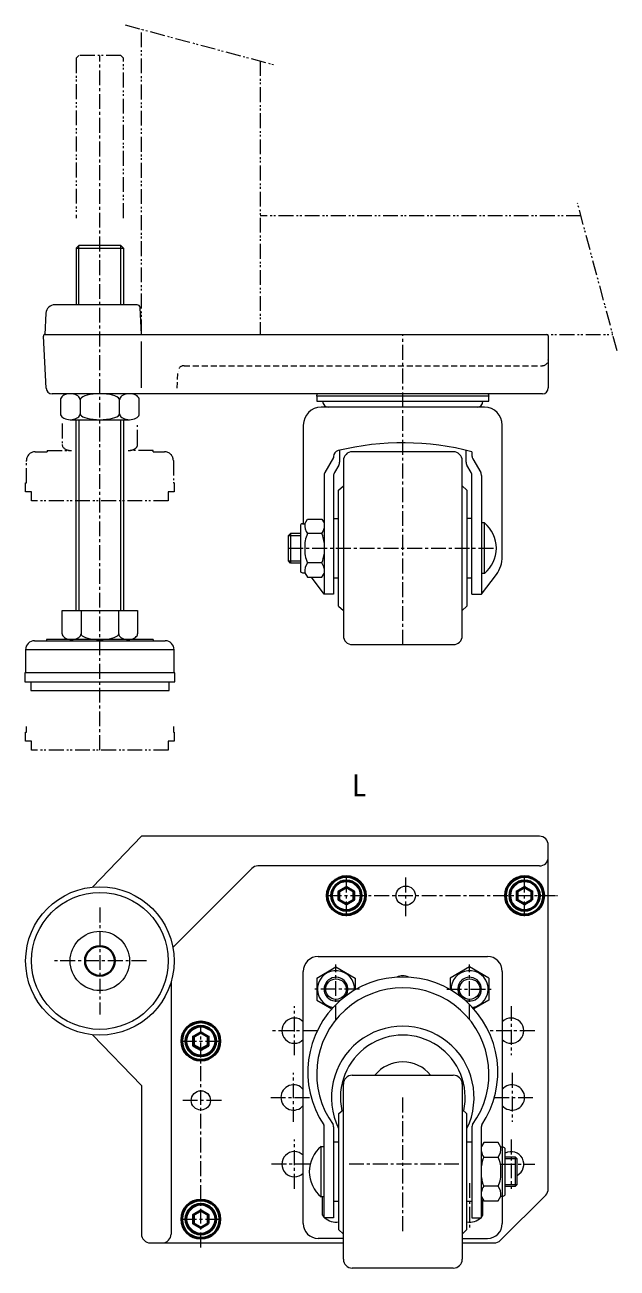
# Model space of a CAD drawing. Units: millimetres on the paper. Extents: x -600 to 3400, y -420 to 2338.
# Drawn here: x 1163.7 to 1363.1, y -409.2 to 9.7 of the extents above; entities that cross this region are included whole.
import ezdxf
from ezdxf.enums import TextEntityAlignment as Align

# ---------------------------------------------------------------- set-up
doc = ezdxf.new("R2010")
doc.units = ezdxf.units.MM
for name, pattern in [('CHAIN1', [8, 5, -1, 1, -1]), ('DASHED2', [3, 2, -1]), ('DOUBLE_CHAIN1', [8.8, 5, -1, 0.6, -0.6, 0.6, -1])]:
    doc.linetypes.add(name, pattern=pattern)
for name, color, linetype, lineweight in [('0-0', 7, 'Continuous', 18), ('0-1', 4, 'Continuous', 18), ('0-8', 7, 'Continuous', 18), ('0-9', 4, 'DOUBLE_CHAIN1', 18)]:
    doc.layers.add(name, color=color, linetype=linetype, lineweight=lineweight)
doc.styles.add('ＭＳ ゴシック', font='')
doc.styles.get('ＭＳ ゴシック').set_extended_font_data('MS Gothic')

msp = doc.modelspace()

# ---------------------------------------------------------------- linework, layer by layer
at = {"layer": '0-0'}
for p, q in [((1170.801, -87.441), (1170.427, -94.584)), ((1201.477, -84.598), (1173.797, -84.598)), ((1202.95, -94.598), (1202.476, -85.545)), ((1170.851, -112.702), (1169.93, -95.124)), ((1170.429, -94.598), (1339.45, -94.598)), ((1339.95, -95.098), (1339.95, -112.598)), ((1202.95, -112.598), (1202.95, -96.908)), ((1337.95, -114.598), (1172.848, -114.598)), ((1261.95, -115.32), (1262.168, -114.598)), ((1318.45, -119.098), (1263.45, -119.098)), ((1257.45, -125.098), (1257.45, -158.348)), ((1324.45, -169.423), (1324.45, -125.098)), ((1269.65, -133.598), (1269.65, -137.598)), ((1312.25, -137.598), (1312.25, -133.598)), ((1270.95, -137.098), (1270.95, -196.098)), ((1307.95, -134.098), (1273.95, -134.098)), ((1310.95, -196.098), (1310.95, -137.098)), ((1314.25, -134.098), (1314.25, -135.519)), ((1314.518, -136.519), (1317.182, -141.134)), ((1264.45, -142.134), (1264.45, -182.098)), ((1269.382, -138.598), (1267.918, -141.134)), ((1313.982, -141.134), (1312.518, -138.598)), ((1314.25, -182.098), (1314.25, -142.134)), ((1312.55, -147.098), (1310.95, -145.598)), ((1256.45, -159.098), (1256.45, -174.098)), ((1267.65, -156.598), (1269.35, -156.598)), ((1314.25, -156.598), (1312.55, -156.598)), ((1253.15, -161.598), (1252.45, -162.298)), ((1263.7, -161.698), (1258.845, -161.698)), ((1252.45, -170.898), (1256.45, -170.898)), ((1256.45, -171.598), (1253.15, -171.598)), ((1263.7, -171.498), (1258.845, -171.498)), ((1318.45, -175.098), (1317.45, -175.098)), ((1267.65, -176.598), (1269.35, -176.598)), ((1312.55, -176.598), (1314.25, -176.598)), ((1314.25, -182.098), (1317.45, -182.098)), ((1269.35, -186.098), (1270.95, -187.598)), ((1273.95, -199.098), (1307.95, -199.098)), ((1339.95, -382.42), (1339.95, -266.663)), ((1240.072, -274.542), (1213.528, -301.086)), ((1336.95, -273.663), (1242.193, -273.663)), ((1262.45, -304.163), (1319.45, -304.163)), ((1257.45, -394.163), (1257.45, -309.163)), ((1261.95, -311.41), (1268.45, -307.658)), ((1324.45, -309.163), (1324.45, -394.163)), ((1212.95, -312.663), (1212.95, -397.663)), ((1261.95, -311.41), (1261.95, -318.916)), ((1319.95, -311.41), (1319.95, -318.916)), ((1261.95, -318.916), (1267.011, -321.838)), ((1319.95, -318.916), (1314.889, -321.838)), ((1270.95, -406.163), (1270.95, -347.163)), ((1273.95, -344.163), (1307.95, -344.163)), ((1310.95, -347.163), (1310.95, -406.163)), ((1269.35, -357.163), (1270.95, -355.663)), ((1264.45, -392.163), (1264.45, -361.422)), ((1317.45, -392.163), (1317.45, -361.422)), ((1267.65, -366.663), (1269.35, -366.663)), ((1312.55, -366.663), (1314.25, -366.663)), ((1318.201, -371.763), (1323.055, -371.763)), ((1325.45, -384.163), (1325.45, -369.163)), ((1325.45, -380.963), (1329.45, -380.963)), ((1263.95, -391.325), (1263.95, -385.163)), ((1323.055, -381.563), (1318.201, -381.563)), ((1323.829, -399.784), (1339.072, -384.542)), ((1269.35, -386.663), (1267.65, -386.663)), ((1314.25, -386.663), (1312.55, -386.663)), ((1317.95, -391.325), (1317.95, -386.029)), ((1312.55, -396.163), (1310.95, -397.663)), ((1205.95, -400.663), (1270.95, -400.663)), ((1270.95, -399.163), (1262.45, -399.163)), ((1310.95, -399.163), (1319.45, -399.163)), ((1310.95, -400.663), (1321.708, -400.663)), ((1307.95, -409.163), (1273.95, -409.163))]:
    msp.add_line(p, q, dxfattribs=at)
for points in [[(1319.733, -114.598), (1319.95, -115.32), (1261.95, -115.32), (1261.95, -117.098), (1319.95, -117.098), (1319.95, -115.32)], [(1267.65, -135.655), (1267.65, -136.055), (1264.718, -141.134)], [(1267.65, -142.134), (1267.65, -182.098), (1264.45, -182.098), (1260.18, -176.398)], [(1317.45, -142.134), (1317.45, -182.098), (1322.454, -175.418)], [(1269.35, -186.098), (1269.35, -147.098), (1270.95, -145.598)], [(1312.55, -147.098), (1312.55, -186.098), (1310.95, -187.598)], [(1257.2, -158.348), (1257.95, -158.348), (1258.845, -156.798), (1263.7, -156.798), (1264.45, -158.098)], [(1318.45, -175.098), (1318.45, -158.098), (1317.45, -158.098)], [(1256.45, -161.598), (1253.15, -161.598), (1253.15, -171.598), (1252.45, -170.898), (1252.45, -162.298), (1256.45, -162.298)], [(1257.2, -174.848), (1257.95, -174.848), (1258.845, -176.398), (1263.7, -176.398), (1264.45, -175.098)], [(1336.95, -263.663), (1202.95, -263.663), (1186.46, -280.787)], [(1268.45, -307.658), (1274.95, -311.41), (1274.95, -315.36)], [(1319.95, -311.41), (1313.45, -307.658), (1306.95, -311.41), (1306.95, -315.36)], [(1186.46, -330.539), (1202.95, -347.663), (1202.95, -397.663)], [(1312.55, -396.163), (1312.55, -357.163), (1310.95, -355.663)], [(1269.35, -357.163), (1269.35, -396.163), (1270.95, -397.663)], [(1267.65, -361.539), (1267.65, -392.163), (1264.45, -392.163)], [(1314.25, -361.539), (1314.25, -392.163), (1317.45, -392.163)], [(1264.45, -385.163), (1263.45, -385.163), (1263.45, -368.163), (1264.45, -368.163)], [(1324.7, -368.413), (1323.95, -368.413), (1323.055, -366.863), (1318.201, -366.863), (1317.45, -368.163)], [(1325.45, -371.663), (1328.75, -371.663), (1329.45, -372.363)], [(1328.75, -371.663), (1328.75, -381.663), (1325.45, -381.663)], [(1328.75, -381.663), (1329.45, -380.963), (1329.45, -372.363), (1325.45, -372.363)], [(1317.45, -385.163), (1318.201, -386.463), (1323.055, -386.463), (1323.95, -384.913), (1324.7, -384.913)]]:
    msp.add_lwpolyline(points, dxfattribs=at)
at = {"layer": '0-0', "color": 2, "lineweight": 50}
for points in [[(1271.95, -280.776), (1274.45, -282.22), (1274.45, -285.106), (1271.95, -286.55), (1269.45, -285.106), (1269.45, -282.22)], [(1334.45, -285.106), (1334.45, -282.22), (1331.95, -280.776), (1329.45, -282.22), (1329.45, -285.106), (1331.95, -286.55)], [(1222.95, -329.776), (1225.45, -331.22), (1225.45, -334.106), (1222.95, -335.55), (1220.45, -334.106), (1220.45, -331.22)], [(1225.45, -394.106), (1225.45, -391.22), (1222.95, -389.776), (1220.45, -391.22), (1220.45, -394.106), (1222.95, -395.55)]]:
    msp.add_lwpolyline(points, close=True, dxfattribs=at)
for centre, radius in [((1271.95, -283.663), 6.44), ((1271.95, -283.663), 5), ((1331.95, -283.663), 6.44), ((1331.95, -283.663), 5), ((1222.95, -332.663), 6.44), ((1222.95, -332.663), 5), ((1222.95, -392.663), 6.44), ((1222.95, -392.663), 5)]:
    msp.add_circle(centre, radius, dxfattribs=at)
at = {"layer": '0-0'}
for centre, radius in [((1291.95, -283.663), 3.25), ((1268.45, -315.163), 3.46), ((1313.45, -315.163), 3.46), ((1222.95, -352.663), 3.25)]:
    msp.add_circle(centre, radius, dxfattribs=at)
for centre, radius, start, end in [((1173.797, -87.598), 3, 90, 177), ((1201.477, -85.598), 1, 3, 90), ((1170.429, -95.098), 0.5, 90, 183), ((1339.45, -95.098), 0.5, 0, 90), ((1172.848, -112.598), 2, 183, 270), ((1337.95, -112.598), 2, 270, 0), ((1265.95, -117.098), 2, 180, 270), ((1315.95, -117.098), 2, 270, 0), ((1263.45, -125.098), 6, 90, 180), ((1318.45, -125.098), 6, 0, 90), ((1269.65, -135.655), 2, 103.69273, 180), ((1290.95, -223.079), 91.982, 75.32645, 103.69273), ((1267.65, -137.598), 2, 330, 0), ((1273.95, -137.098), 3, 90, 180), ((1307.95, -137.098), 3, 0, 90), ((1314.25, -137.598), 2, 180, 210), ((1316.25, -135.519), 2, 180, 210), ((1266.45, -142.134), 2, 150, 180), ((1269.65, -142.134), 2, 150, 180), ((1312.25, -142.134), 2, 0, 30), ((1315.45, -142.134), 2, 0, 30), ((1257.2, -159.098), 0.75, 90, 180), ((1262.929, -158.812), 5, 174.66785, 215.24478), ((1311.419, -166.598), 11.031, 309.59775, 50.40225), ((1267.925, -165.888), 10, 155.22862, 184.07151), ((1259.523, -158.949), 5, 326.64688, 350.2004), ((1254.499, -165.614), 10, 5.6422, 23.05933), ((1267.925, -167.308), 10, 175.92849, 204.77138), ((1262.929, -174.383), 5, 144.75522, 185.33214), ((1259.523, -174.247), 5, 9.7996, 33.35312), ((1254.499, -167.581), 10, 336.94067, 354.3578), ((1314.45, -169.423), 10, 323.16371, 0), ((1257.2, -174.098), 0.75, 180, 270), ((1273.95, -196.098), 3, 180, 270), ((1307.95, -196.098), 3, 270, 0), ((1336.95, -266.663), 3, 0, 90), ((1336.95, -270.663), 3, 270, 0), ((1242.193, -276.663), 3, 90, 135), ((1339.95, -283.486), 3, 353.23347, 0), ((1262.45, -309.163), 5, 90, 180), ((1319.45, -309.163), 5, 0, 90), ((1268.45, -315.163), 6.25, 356.80051, 260.94832), ((1313.45, -315.163), 6.25, 279.05168, 183.19949), ((1290.95, -343.073), 32, 326.11752, 213.88248), ((1268.45, -315.163), 4, 323.72438, 294.02445), ((1290.95, -314.894), 4.25, 62.18305, 117.81695), ((1313.45, -315.163), 4, 245.97555, 216.27562), ((1290.95, -343.733), 29, 323.9156, 216.0844), ((1254.45, -329.163), 4.25, 45.09913, 314.90087), ((1327.45, -329.163), 4.25, 225.09913, 134.90087), ((1290.95, -351.663), 24, 334.15807, 205.84193), ((1290.95, -351.663), 21, 347.67231, 192.32769), ((1290.95, -351.663), 12, 38.68219, 141.31781), ((1254.181, -351.663), 4.25, 39.70835, 320.29165), ((1273.95, -347.163), 3, 90, 180), ((1307.95, -347.163), 3, 0, 90), ((1327.72, -351.663), 4.25, 219.70835, 140.29165), ((1262.45, -361.422), 2, 0, 14.74356), ((1265.65, -361.539), 2, 0, 21.2796), ((1316.25, -361.539), 2, 158.7204, 180), ((1319.45, -361.422), 2, 165.25644, 180), ((1270.482, -376.663), 11.031, 129.59775, 230.40225), ((1318.972, -368.878), 5, 324.75522, 5.33214), ((1324.7, -369.163), 0.75, 0, 90), ((1254.45, -374.163), 4.25, 45.09913, 314.90087), ((1322.377, -369.014), 5, 189.7996, 213.35312), ((1327.402, -375.68), 10, 156.94067, 174.3578), ((1313.975, -375.953), 10, 355.92849, 24.77138), ((1327.45, -374.163), 4.25, 298.07249, 118.07249), ((1313.975, -377.373), 10, 335.22862, 4.07151), ((1327.402, -377.646), 10, 185.6422, 203.05933), ((1322.377, -384.312), 5, 146.64688, 170.2004), ((1318.972, -384.448), 5, 354.66785, 35.24478), ((1324.7, -384.163), 0.75, 270, 0), ((1336.95, -382.42), 3, 315, 0), ((1268.45, -388.163), 5.5, 215.0968, 223.34176), ((1268.45, -388.163), 5.5, 226.65824, 279.41803), ((1313.45, -388.163), 5.5, 260.58197, 313.34176), ((1313.45, -388.163), 5.5, 316.65824, 324.9032), ((1205.95, -397.663), 3, 180, 270), ((1209.95, -397.663), 3, 270, 0), ((1262.45, -394.163), 5, 180, 270), ((1319.45, -394.163), 5, 270, 0), ((1321.708, -397.663), 3, 270, 315), ((1273.95, -406.163), 3, 180, 270), ((1307.95, -406.163), 3, 270, 0)]:
    msp.add_arc(centre, radius, start, end, dxfattribs=at)
at = {"layer": '0-1', "linetype": 'DOUBLE_CHAIN1'}
for p, q in [((1197.417, 9.728), (1248.311, -3.909)), ((1202.95, -94.598), (1202.95, 8.245)), ((1242.95, -2.473), (1242.95, -94.598)), ((1363.114, -100.068), (1349.782, -50.31)), ((1350.931, -54.598), (1242.95, -54.598)), ((1202.95, -94.598), (1361.649, -94.598))]:
    msp.add_line(p, q, dxfattribs=at)
at = {"layer": '0-1', "linetype": 'CHAIN1'}
for p, q in [((1188.95, -234.598), (1188.95, -0.598)), ((1290.95, -199.098), (1290.95, -94.598)), ((1252.45, -166.598), (1322.45, -166.598)), ((1271.95, -290.578), (1271.95, -277.207)), ((1291.95, -290.578), (1291.95, -277.207)), ((1331.95, -290.578), (1331.95, -277.207)), ((1265.348, -283.663), (1342.945, -283.663)), ((1188.95, -287.663), (1188.95, -323.663)), ((1204.637, -305.663), (1173.264, -305.663)), ((1268.45, -325.436), (1268.45, -306.876)), ((1313.45, -325.436), (1313.45, -306.876)), ((1276.372, -315.163), (1260.748, -315.163)), ((1305.748, -315.163), (1321.372, -315.163)), ((1254.45, -337.416), (1254.45, -320.876)), ((1327.45, -320.876), (1327.45, -337.416)), ((1222.95, -402.163), (1222.95, -327.511)), ((1262.132, -329.163), (1246.748, -329.163)), ((1335.372, -329.163), (1319.769, -329.163)), ((1216.494, -332.663), (1229.865, -332.663)), ((1254.181, -359.916), (1254.181, -343.376)), ((1327.72, -343.376), (1327.72, -359.916)), ((1246.479, -351.663), (1260.125, -351.663)), ((1290.95, -396.685), (1290.95, -351.641)), ((1321.776, -351.663), (1335.642, -351.663)), ((1229.865, -352.663), (1216.494, -352.663)), ((1254.45, -382.416), (1254.45, -365.876)), ((1327.45, -365.876), (1327.45, -382.416)), ((1259.737, -374.163), (1246.748, -374.163)), ((1309.87, -374.163), (1272.353, -374.163)), ((1323.814, -374.163), (1335.372, -374.163)), ((1313.45, -380.519), (1313.45, -396.416)), ((1216.494, -392.663), (1229.865, -392.663))]:
    msp.add_line(p, q, dxfattribs=at)
at = {"layer": '0-1', "linetype": 'DASHED2'}
for p, q in [((1214.981, -112.702), (1215.281, -106.993)), ((1217.278, -105.098), (1337.95, -105.098))]:
    msp.add_line(p, q, dxfattribs=at)
for centre, start, end in [((1337.95, -103.098), 270, 0), ((1217.278, -107.098), 90, 177)]:
    msp.add_arc(centre, 2, start, end, dxfattribs=at)
at = {"layer": '0-8', "color": 4}
for p, q in [((1180.95, -65.498), (1196.95, -65.498)), ((1181.85, -84.598), (1181.85, -64.598)), ((1196.05, -84.598), (1196.05, -64.598)), ((1213.95, -200.798), (1163.95, -200.798))]:
    msp.add_line(p, q, dxfattribs=at)
at = {"layer": '0-8'}
for p, q in [((1180.95, -65.498), (1180.95, -84.598)), ((1196.95, -65.498), (1196.05, -64.598)), ((1196.95, -65.498), (1196.95, -84.598)), ((1175.671, -116.598), (1175.671, -121.298)), ((1198.91, -114.598), (1178.991, -114.598)), ((1182.311, -116.598), (1182.311, -121.298)), ((1195.59, -121.298), (1195.59, -116.598)), ((1202.229, -121.298), (1202.229, -116.598)), ((1178.991, -123.298), (1198.91, -123.298)), ((1180.95, -187.598), (1180.95, -123.298)), ((1181.85, -123.298), (1181.85, -187.598)), ((1196.05, -187.598), (1196.05, -123.298)), ((1196.95, -123.298), (1196.95, -187.598)), ((1176.249, -187.598), (1201.652, -187.598)), ((1176.249, -195.398), (1176.249, -187.598)), ((1182.599, -187.598), (1182.599, -195.398)), ((1195.301, -195.398), (1195.301, -187.598)), ((1201.652, -187.598), (1201.652, -195.398)), ((1163.95, -200.798), (1163.95, -208.598)), ((1166.95, -197.798), (1210.95, -197.798)), ((1206.95, -197.398), (1206.95, -197.798)), ((1213.95, -208.598), (1213.95, -200.798))]:
    msp.add_line(p, q, dxfattribs=at)
for points in [[(1196.05, -64.598), (1181.85, -64.598), (1180.95, -65.498)], [(1182.311, -116.598), (1182.26, -116.25), (1182.111, -115.914), (1181.866, -115.598), (1181.534, -115.312), (1181.125, -115.066), (1180.651, -114.866), (1180.126, -114.718), (1179.567, -114.628), (1178.991, -114.598), (1178.414, -114.628), (1177.856, -114.718), (1177.331, -114.866), (1176.857, -115.066), (1176.448, -115.312), (1176.116, -115.598), (1175.871, -115.914), (1175.722, -116.25), (1175.671, -116.598)], [(1195.59, -116.598), (1195.489, -116.25), (1195.189, -115.914), (1194.7, -115.598), (1194.036, -115.312), (1193.218, -115.066), (1192.27, -114.866), (1191.221, -114.718), (1190.103, -114.628), (1188.95, -114.598), (1187.797, -114.628), (1186.679, -114.718), (1185.63, -114.866), (1184.682, -115.066), (1183.864, -115.312), (1183.2, -115.598), (1182.711, -115.914), (1182.412, -116.25), (1182.311, -116.598)], [(1202.229, -116.598), (1202.179, -116.25), (1202.029, -115.914), (1201.785, -115.598), (1201.453, -115.312), (1201.043, -115.066), (1200.569, -114.866), (1200.045, -114.718), (1199.486, -114.628), (1198.91, -114.598), (1198.333, -114.628), (1197.774, -114.718), (1197.25, -114.866), (1196.776, -115.066), (1196.366, -115.312), (1196.035, -115.598), (1195.79, -115.914), (1195.64, -116.25), (1195.59, -116.598)], [(1175.671, -121.298), (1175.722, -121.645), (1175.871, -121.982), (1176.116, -122.298), (1176.448, -122.583), (1176.857, -122.83), (1177.331, -123.03), (1177.856, -123.177), (1178.414, -123.267), (1178.991, -123.298), (1179.567, -123.267), (1180.126, -123.177), (1180.651, -123.03), (1181.125, -122.83), (1181.534, -122.583), (1181.866, -122.298), (1182.111, -121.982), (1182.26, -121.645), (1182.311, -121.298), (1182.412, -121.645), (1182.711, -121.982), (1183.2, -122.298), (1183.864, -122.583), (1184.682, -122.83), (1185.63, -123.03), (1186.679, -123.177), (1187.797, -123.267), (1188.95, -123.298), (1190.103, -123.267), (1191.221, -123.177), (1192.27, -123.03), (1193.218, -122.83), (1194.036, -122.583), (1194.7, -122.298), (1195.189, -121.982), (1195.489, -121.645), (1195.59, -121.298), (1195.64, -121.645), (1195.79, -121.982), (1196.035, -122.298)], [(1196.035, -122.298), (1196.366, -122.583), (1196.776, -122.83), (1197.25, -123.03), (1197.774, -123.177), (1198.333, -123.267), (1198.91, -123.298), (1199.486, -123.267), (1200.045, -123.177), (1200.569, -123.03), (1201.043, -122.83), (1201.453, -122.583), (1201.785, -122.298), (1202.029, -121.982), (1202.179, -121.645), (1202.229, -121.298)], [(1176.249, -195.398), (1176.297, -195.745), (1176.44, -196.082), (1176.674, -196.398), (1176.991, -196.683), (1177.383, -196.93), (1177.836, -197.13), (1178.338, -197.277), (1178.873, -197.367), (1179.424, -197.398), (1179.975, -197.367), (1180.51, -197.277), (1181.012, -197.13), (1181.465, -196.93), (1181.856, -196.683), (1182.174, -196.398), (1182.408, -196.082), (1182.551, -195.745), (1182.599, -195.398), (1182.599, -195.398), (1182.696, -195.745), (1182.982, -196.082), (1183.45, -196.398), (1184.085, -196.683), (1184.868, -196.93), (1185.775, -197.13), (1186.778, -197.277), (1187.847, -197.367), (1188.95, -197.398), (1190.053, -197.367), (1191.122, -197.277), (1192.126, -197.13), (1193.033, -196.93), (1193.815, -196.683), (1194.45, -196.398), (1194.918, -196.082), (1195.205, -195.745), (1195.301, -195.398), (1195.301, -195.398), (1195.349, -195.745)], [(1195.349, -195.745), (1195.493, -196.082), (1195.727, -196.398), (1196.044, -196.683), (1196.435, -196.93), (1196.889, -197.13), (1197.39, -197.277), (1197.925, -197.367), (1198.477, -197.398), (1199.028, -197.367), (1199.563, -197.277), (1200.064, -197.13), (1200.518, -196.93), (1200.909, -196.683), (1201.227, -196.398), (1201.46, -196.082), (1201.604, -195.745), (1201.652, -195.398), (1201.652, -195.398)], [(1206.95, -197.398), (1170.95, -197.398), (1170.95, -197.798)], [(1165.65, -211.598), (1165.65, -214.598), (1212.25, -214.598), (1212.25, -211.598)]]:
    msp.add_lwpolyline(points, dxfattribs=at)
msp.add_lwpolyline([(1163.7, -208.598), (1163.7, -211.598), (1214.2, -211.598), (1214.2, -208.598)], close=True, dxfattribs=at)
for radius in [25, 23.05, 10]:
    msp.add_circle((1188.95, -305.663), radius, dxfattribs=at)
at = {"layer": '0-8', "lineweight": 40}
msp.add_circle((1188.95, -305.663), 5, dxfattribs=at)
at = {"layer": '0-8'}
for centre, start, end in [((1166.95, -200.798), 90, 180), ((1210.95, -200.798), 360, 90)]:
    msp.add_arc(centre, 3, start, end, dxfattribs=at)
at = {"layer": '0-9'}
for p, q in [((1180.95, -1.498), (1180.95, -55.366)), ((1196.95, -55.366), (1196.95, -1.498)), ((1176.249, -124.598), (1176.249, -131.698)), ((1201.652, -131.698), (1201.652, -124.598)), ((1171.2, -133.698), (1171.2, -134.098)), ((1171.2, -133.698), (1179.424, -133.698)), ((1206.95, -133.698), (1198.477, -133.698)), ((1206.95, -134.098), (1206.95, -133.698)), ((1164.2, -144.598), (1164.2, -137.098)), ((1167.2, -134.098), (1171.2, -134.098)), ((1206.95, -134.098), (1210.7, -134.098)), ((1213.7, -137.098), (1213.7, -144.598)), ((1163.95, -147.598), (1163.95, -144.598)), ((1163.95, -144.598), (1164.2, -144.598)), ((1213.7, -144.598), (1213.95, -144.598)), ((1213.95, -144.598), (1213.95, -147.598)), ((1165.9, -147.598), (1163.95, -147.598)), ((1165.9, -150.598), (1165.9, -147.598)), ((1212, -150.598), (1165.9, -150.598)), ((1212, -147.598), (1212, -150.598)), ((1213.95, -147.598), (1212, -147.598)), ((1163.95, -231.598), (1163.95, -228.598)), ((1163.95, -228.598), (1164.2, -228.598)), ((1164.2, -228.598), (1164.2, -226.662)), ((1213.7, -226.662), (1213.7, -228.598)), ((1213.7, -228.598), (1213.95, -228.598)), ((1213.95, -228.598), (1213.95, -231.598)), ((1165.9, -231.598), (1163.95, -231.598)), ((1165.9, -234.598), (1165.9, -231.598)), ((1212, -231.598), (1212, -234.598)), ((1213.95, -231.598), (1212, -231.598)), ((1212, -234.598), (1165.9, -234.598))]:
    msp.add_line(p, q, dxfattribs=at)
msp.add_lwpolyline([(1196.95, -1.498), (1196.05, -0.598), (1181.85, -0.598), (1180.95, -1.498)], dxfattribs=at)
for centre, start, end in [((1167.2, -137.098), 90, 180), ((1210.7, -137.098), 360, 90)]:
    msp.add_arc(centre, 3, start, end, dxfattribs=at)
for centre, major_axis, start_param, end_param in [((1179.424, -131.698), (3.175, 0), 3.1415927, 4.712389), ((1198.477, -131.698), (-3.175, 0), 1.5707963, 3.1415927)]:
    msp.add_ellipse(centre, major_axis=major_axis, ratio=0.629837, start_param=start_param, end_param=end_param, dxfattribs=at)

# ---------------------------------------------------------------- texts
at = {"layer": '0-0', "style": 'ＭＳ ゴシック'}
msp.add_text('L', height=7.331, dxfattribs=at).set_placement((1273.772, -252.368), align=Align.BOTTOM_LEFT)

doc.saveas('drawing.dxf')
